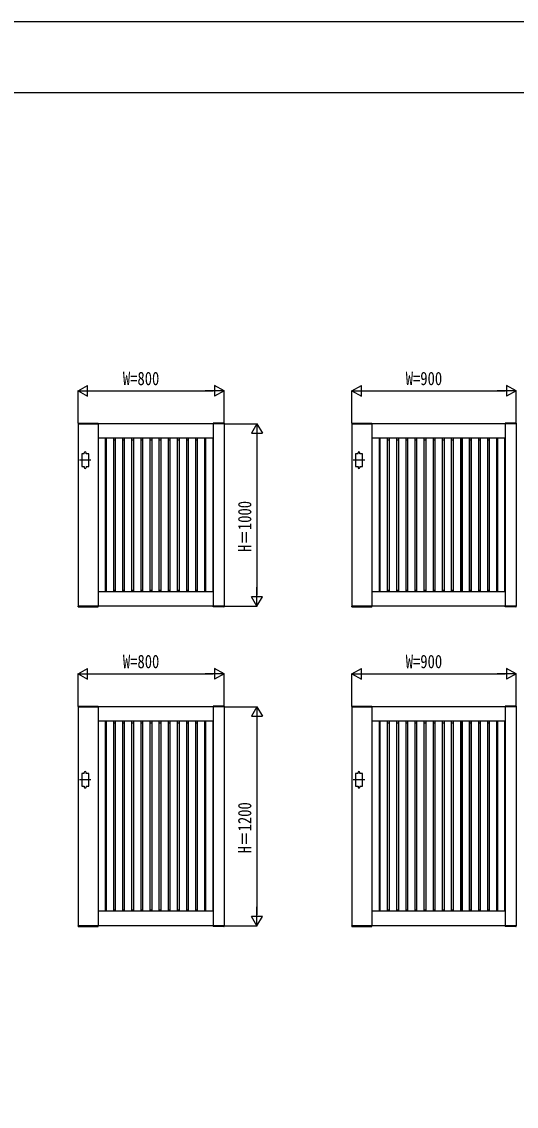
# Model space of a CAD drawing. Units: millimetres, scale not verified. Extents: x -8410 to 8410, y -5940 to 5940.
# Drawn here: x 574 to 3284, y 0 to 5940 of the extents above; entities that cross this region are included whole.
import ezdxf
from ezdxf.enums import TextEntityAlignment as Align

# ---------------------------------------------------------------- set-up
doc = ezdxf.new("R2010")
doc.units = ezdxf.units.MM
doc.header["$LTSCALE"] = 30
for name, color, linetype in [('0-2_YKK_A1', 4, 'Continuous'), ('0-3_YKK_D', 6, 'Continuous'), ('0-4_YKK_ZWAK', 7, 'Continuous')]:
    doc.layers.add(name, color=color, linetype=linetype)
doc.styles.add('ＭＳ ゴシック', font='')
doc.styles.get('ＭＳ ゴシック').set_extended_font_data('MS Gothic')

msp = doc.modelspace()

# ---------------------------------------------------------------- linework, layer by layer
at = {"layer": '0-2_YKK_A1'}
for p, q in [((882.56, 3740.97), (882.43, 3738.42)), ((882.43, 3738.42), (993.43, 3738.42)), ((882.93, 3738.42), (882.93, 2738.42)), ((1682.93, 3738.42), (882.93, 3738.42)), ((883.56, 3741.92), (992.29, 3741.92)), ((992.93, 3738.42), (992.93, 2738.42)), ((993.29, 3740.97), (993.43, 3738.42)), ((1622.56, 3740.97), (1622.43, 3738.42)), ((1683.43, 3738.42), (1622.43, 3738.42)), ((1622.93, 3738.42), (1622.93, 2738.42)), ((1682.29, 3741.92), (1623.56, 3741.92)), ((1682.93, 3738.42), (1682.93, 2738.42)), ((1683.29, 3740.97), (1683.43, 3738.42)), ((2382.56, 3740.97), (2382.43, 3738.42)), ((2382.43, 3738.42), (2493.43, 3738.42)), ((2382.93, 3738.42), (2382.93, 2738.42)), ((3282.93, 3738.42), (2382.93, 3738.42)), ((2383.56, 3741.92), (2492.29, 3741.92)), ((2492.93, 3738.42), (2492.93, 2738.42)), ((2493.29, 3740.97), (2493.43, 3738.42)), ((3222.56, 3740.97), (3222.43, 3738.42)), ((3283.43, 3738.42), (3222.43, 3738.42)), ((3222.93, 3738.42), (3222.93, 2738.42)), ((3282.29, 3741.92), (3223.56, 3741.92)), ((3282.93, 3738.42), (3282.93, 2738.42)), ((3283.29, 3740.97), (3283.43, 3738.42)), ((1622.93, 3658.42), (992.93, 3658.42)), ((992.93, 3649.32), (993.73, 3649.32)), ((993.73, 2818.42), (993.73, 3658.42)), ((1033.73, 2818.42), (1033.73, 3658.42)), ((1033.73, 3649.32), (1037.93, 3649.32)), ((1037.93, 2818.42), (1037.93, 3658.42)), ((1077.93, 2818.42), (1077.93, 3658.42)), ((1077.93, 3649.32), (1087.93, 3649.32)), ((1087.93, 2818.42), (1087.93, 3658.42)), ((1127.93, 2818.42), (1127.93, 3658.42)), ((1127.93, 3649.32), (1137.93, 3649.32)), ((1137.93, 2818.42), (1137.93, 3658.42)), ((1177.93, 2818.42), (1177.93, 3658.42)), ((1177.93, 3649.32), (1187.93, 3649.32)), ((1187.93, 2818.42), (1187.93, 3658.42)), ((1227.93, 2818.42), (1227.93, 3658.42)), ((1227.93, 3649.32), (1237.93, 3649.32)), ((1237.93, 2818.42), (1237.93, 3658.42)), ((1277.93, 2818.42), (1277.93, 3658.42)), ((1277.93, 3649.32), (1287.93, 3649.32)), ((1287.93, 2818.42), (1287.93, 3658.42)), ((1327.93, 2818.42), (1327.93, 3658.42)), ((1327.93, 3649.32), (1337.93, 3649.32)), ((1337.93, 2818.42), (1337.93, 3658.42)), ((1377.93, 2818.42), (1377.93, 3658.42)), ((1377.93, 3649.32), (1387.93, 3649.32)), ((1387.93, 2818.42), (1387.93, 3658.42)), ((1427.93, 2818.42), (1427.93, 3658.42)), ((1427.93, 3649.32), (1437.93, 3649.32)), ((1437.93, 2818.42), (1437.93, 3658.42)), ((1477.93, 2818.42), (1477.93, 3658.42)), ((1477.93, 3649.32), (1487.93, 3649.32)), ((1487.93, 2818.42), (1487.93, 3658.42)), ((1527.93, 2818.42), (1527.93, 3658.42)), ((1527.93, 3649.32), (1537.93, 3649.32)), ((1537.93, 2818.42), (1537.93, 3658.42)), ((1577.93, 2818.42), (1577.93, 3658.42)), ((1577.93, 3649.32), (1582.13, 3649.32)), ((1582.13, 2818.42), (1582.13, 3658.42)), ((1622.13, 2818.42), (1622.13, 3658.42)), ((1622.13, 3649.32), (1622.93, 3649.32)), ((3222.93, 3658.42), (2492.93, 3658.42)), ((2492.93, 3649.32), (2493.73, 3649.32)), ((2493.73, 2818.42), (2493.73, 3658.42)), ((2533.73, 2818.42), (2533.73, 3658.42)), ((2533.73, 3649.32), (2537.93, 3649.32)), ((2537.93, 2818.42), (2537.93, 3658.42)), ((2577.93, 2818.42), (2577.93, 3658.42)), ((2577.93, 3649.32), (2587.93, 3649.32)), ((2587.93, 3658.42), (2587.93, 2818.42)), ((2627.93, 3658.42), (2627.93, 2818.42)), ((2627.93, 3649.32), (2637.93, 3649.32)), ((2637.93, 3658.42), (2637.93, 2818.42)), ((2677.93, 3658.42), (2677.93, 2818.42)), ((2677.93, 3649.32), (2687.93, 3649.32)), ((2687.93, 3658.42), (2687.93, 2818.42)), ((2727.93, 3658.42), (2727.93, 2818.42)), ((2727.93, 3649.32), (2737.93, 3649.32)), ((2737.93, 3658.42), (2737.93, 2818.42)), ((2777.93, 3658.42), (2777.93, 2818.42)), ((2777.93, 3649.32), (2787.93, 3649.32)), ((2787.93, 3658.42), (2787.93, 2818.42)), ((2827.93, 3658.42), (2827.93, 2818.42)), ((2827.93, 3649.32), (2837.93, 3649.32)), ((2837.93, 3658.42), (2837.93, 2818.42)), ((2877.93, 3658.42), (2877.93, 2818.42)), ((2877.93, 3649.32), (2887.93, 3649.32)), ((2887.93, 3658.42), (2887.93, 2818.42)), ((2927.93, 3658.42), (2927.93, 2818.42)), ((2927.93, 3649.32), (2937.93, 3649.32)), ((2937.93, 3658.42), (2937.93, 2818.42)), ((2977.93, 3658.42), (2977.93, 2818.42)), ((2977.93, 3649.32), (2987.93, 3649.32)), ((2987.93, 3658.42), (2987.93, 2818.42)), ((2987.93, 2818.42), (2987.93, 3658.42)), ((3027.93, 3658.42), (3027.93, 2818.42)), ((3027.93, 2818.42), (3027.93, 3658.42)), ((3027.93, 3649.32), (3037.93, 3649.32)), ((3037.93, 2818.42), (3037.93, 3658.42)), ((3077.93, 2818.42), (3077.93, 3658.42)), ((3077.93, 3649.32), (3087.93, 3649.32)), ((3087.93, 2818.42), (3087.93, 3658.42)), ((3127.93, 2818.42), (3127.93, 3658.42)), ((3127.93, 3649.32), (3137.93, 3649.32)), ((3137.93, 2818.42), (3137.93, 3658.42)), ((3177.93, 2818.42), (3177.93, 3658.42)), ((3177.93, 3649.32), (3182.13, 3649.32)), ((3182.13, 2818.42), (3182.13, 3658.42)), ((3222.13, 2818.42), (3222.13, 3658.42)), ((3222.13, 3649.32), (3222.93, 3649.32)), ((916.93, 3573.42), (916.93, 3578.42)), ((926.93, 3573.42), (926.93, 3578.42)), ((2416.93, 3573.42), (2416.93, 3578.42)), ((2426.93, 3573.42), (2426.93, 3578.42)), ((953.43, 3538.42), (890.43, 3538.42)), ((2453.43, 3538.42), (2390.43, 3538.42)), ((916.93, 3503.42), (916.93, 3498.42)), ((926.93, 3503.42), (926.93, 3498.42)), ((2416.93, 3503.42), (2416.93, 3498.42)), ((2426.93, 3503.42), (2426.93, 3498.42)), ((992.93, 2826.92), (993.73, 2826.92)), ((1622.93, 2818.42), (992.93, 2818.42)), ((1033.73, 2826.92), (1037.93, 2826.92)), ((1077.93, 2826.92), (1087.93, 2826.92)), ((1127.93, 2826.92), (1137.93, 2826.92)), ((1177.93, 2826.92), (1187.93, 2826.92)), ((1227.93, 2826.92), (1237.93, 2826.92)), ((1277.93, 2826.92), (1287.93, 2826.92)), ((1327.93, 2826.92), (1337.93, 2826.92)), ((1377.93, 2826.92), (1387.93, 2826.92)), ((1427.93, 2826.92), (1437.93, 2826.92)), ((1477.93, 2826.92), (1487.93, 2826.92)), ((1527.93, 2826.92), (1537.93, 2826.92)), ((1577.93, 2826.92), (1582.13, 2826.92)), ((1622.13, 2826.92), (1622.93, 2826.92)), ((2492.93, 2826.92), (2493.73, 2826.92)), ((3222.93, 2818.42), (2492.93, 2818.42)), ((2533.73, 2826.92), (2537.93, 2826.92)), ((2577.93, 2826.92), (2587.93, 2826.92)), ((2627.93, 2826.92), (2637.93, 2826.92)), ((2677.93, 2826.92), (2687.93, 2826.92)), ((2727.93, 2826.92), (2737.93, 2826.92)), ((2777.93, 2826.92), (2787.93, 2826.92)), ((2827.93, 2826.92), (2837.93, 2826.92)), ((2877.93, 2826.92), (2887.93, 2826.92)), ((2927.93, 2826.92), (2937.93, 2826.92)), ((2977.93, 2826.92), (2987.93, 2826.92)), ((3027.93, 2826.92), (3037.93, 2826.92)), ((3077.93, 2826.92), (3087.93, 2826.92)), ((3127.93, 2826.92), (3137.93, 2826.92)), ((3177.93, 2826.92), (3182.13, 2826.92)), ((3222.13, 2826.92), (3222.93, 2826.92)), ((882.43, 2738.42), (993.43, 2738.42)), ((882.56, 2735.87), (882.43, 2738.42)), ((1682.93, 2738.42), (882.93, 2738.42)), ((883.56, 2734.92), (992.29, 2734.92)), ((993.29, 2735.87), (993.43, 2738.42)), ((1683.43, 2738.42), (1622.43, 2738.42)), ((1622.56, 2735.87), (1622.43, 2738.42)), ((1682.29, 2734.92), (1623.56, 2734.92)), ((1683.29, 2735.87), (1683.43, 2738.42)), ((2382.43, 2738.42), (2493.43, 2738.42)), ((2382.56, 2735.87), (2382.43, 2738.42)), ((3282.93, 2738.42), (2382.93, 2738.42)), ((2383.56, 2734.92), (2492.29, 2734.92)), ((2493.29, 2735.87), (2493.43, 2738.42)), ((3283.43, 2738.42), (3222.43, 2738.42)), ((3222.56, 2735.87), (3222.43, 2738.42)), ((3282.29, 2734.92), (3223.56, 2734.92)), ((3283.29, 2735.87), (3283.43, 2738.42)), ((882.56, 2190.97), (882.43, 2188.42)), ((882.43, 2188.42), (993.43, 2188.42)), ((882.93, 2188.42), (882.93, 988.42)), ((1682.93, 2188.42), (882.93, 2188.42)), ((883.56, 2191.92), (992.29, 2191.92)), ((992.93, 2188.42), (992.93, 988.42)), ((993.29, 2190.97), (993.43, 2188.42)), ((1622.56, 2190.97), (1622.43, 2188.42)), ((1683.43, 2188.42), (1622.43, 2188.42)), ((1622.93, 2188.42), (1622.93, 988.42)), ((1682.29, 2191.92), (1623.56, 2191.92)), ((1682.93, 2188.42), (1682.93, 988.42)), ((1683.29, 2190.97), (1683.43, 2188.42)), ((2382.56, 2190.97), (2382.43, 2188.42)), ((2382.43, 2188.42), (2493.43, 2188.42)), ((2382.93, 2188.42), (2382.93, 988.42)), ((3282.93, 2188.42), (2382.93, 2188.42)), ((2383.56, 2191.92), (2492.29, 2191.92)), ((2492.93, 2188.42), (2492.93, 988.42)), ((2493.29, 2190.97), (2493.43, 2188.42)), ((3222.56, 2190.97), (3222.43, 2188.42)), ((3283.43, 2188.42), (3222.43, 2188.42)), ((3222.93, 2188.42), (3222.93, 988.42)), ((3282.29, 2191.92), (3223.56, 2191.92)), ((3282.93, 2188.42), (3282.93, 988.42)), ((3283.29, 2190.97), (3283.43, 2188.42)), ((1622.93, 2108.42), (992.93, 2108.42)), ((992.93, 2099.32), (993.73, 2099.32)), ((993.73, 1068.42), (993.73, 2108.42)), ((1033.73, 1068.42), (1033.73, 2108.42)), ((1033.73, 2099.32), (1037.93, 2099.32)), ((1037.93, 1068.42), (1037.93, 2108.42)), ((1077.93, 1068.42), (1077.93, 2108.42)), ((1077.93, 2099.32), (1087.93, 2099.32)), ((1087.93, 1068.42), (1087.93, 2108.42)), ((1127.93, 1068.42), (1127.93, 2108.42)), ((1127.93, 2099.32), (1137.93, 2099.32)), ((1137.93, 1068.42), (1137.93, 2108.42)), ((1177.93, 1068.42), (1177.93, 2108.42)), ((1177.93, 2099.32), (1187.93, 2099.32)), ((1187.93, 1068.42), (1187.93, 2108.42)), ((1227.93, 1068.42), (1227.93, 2108.42)), ((1227.93, 2099.32), (1237.93, 2099.32)), ((1237.93, 1068.42), (1237.93, 2108.42)), ((1277.93, 1068.42), (1277.93, 2108.42)), ((1277.93, 2099.32), (1287.93, 2099.32)), ((1287.93, 1068.42), (1287.93, 2108.42)), ((1327.93, 1068.42), (1327.93, 2108.42)), ((1327.93, 2099.32), (1337.93, 2099.32)), ((1337.93, 1068.42), (1337.93, 2108.42)), ((1377.93, 1068.42), (1377.93, 2108.42)), ((1377.93, 2099.32), (1387.93, 2099.32)), ((1387.93, 1068.42), (1387.93, 2108.42)), ((1427.93, 1068.42), (1427.93, 2108.42)), ((1427.93, 2099.32), (1437.93, 2099.32)), ((1437.93, 1068.42), (1437.93, 2108.42)), ((1477.93, 1068.42), (1477.93, 2108.42)), ((1477.93, 2099.32), (1487.93, 2099.32)), ((1487.93, 1068.42), (1487.93, 2108.42)), ((1527.93, 1068.42), (1527.93, 2108.42)), ((1527.93, 2099.32), (1537.93, 2099.32)), ((1537.93, 1068.42), (1537.93, 2108.42)), ((1577.93, 1068.42), (1577.93, 2108.42)), ((1577.93, 2099.32), (1582.13, 2099.32)), ((1582.13, 1068.42), (1582.13, 2108.42)), ((1622.13, 1068.42), (1622.13, 2108.42)), ((1622.13, 2099.32), (1622.93, 2099.32)), ((3222.93, 2108.42), (2492.93, 2108.42)), ((2492.93, 2099.32), (2493.73, 2099.32)), ((2493.73, 1068.42), (2493.73, 2108.42)), ((2533.73, 1068.42), (2533.73, 2108.42)), ((2533.73, 2099.32), (2537.93, 2099.32)), ((2537.93, 1068.42), (2537.93, 2108.42)), ((2577.93, 1068.42), (2577.93, 2108.42)), ((2577.93, 2099.32), (2587.93, 2099.32)), ((2587.93, 2108.42), (2587.93, 1068.42)), ((2627.93, 2108.42), (2627.93, 1068.42)), ((2627.93, 2099.32), (2637.93, 2099.32)), ((2637.93, 2108.42), (2637.93, 1068.42)), ((2677.93, 2108.42), (2677.93, 1068.42)), ((2677.93, 2099.32), (2687.93, 2099.32)), ((2687.93, 2108.42), (2687.93, 1068.42)), ((2727.93, 2108.42), (2727.93, 1068.42)), ((2727.93, 2099.32), (2737.93, 2099.32)), ((2737.93, 2108.42), (2737.93, 1068.42)), ((2777.93, 2108.42), (2777.93, 1068.42)), ((2777.93, 2099.32), (2787.93, 2099.32)), ((2787.93, 2108.42), (2787.93, 1068.42)), ((2827.93, 2108.42), (2827.93, 1068.42)), ((2827.93, 2099.32), (2837.93, 2099.32)), ((2837.93, 2108.42), (2837.93, 1068.42)), ((2877.93, 2108.42), (2877.93, 1068.42)), ((2877.93, 2099.32), (2887.93, 2099.32)), ((2887.93, 2108.42), (2887.93, 1068.42)), ((2927.93, 2108.42), (2927.93, 1068.42)), ((2927.93, 2099.32), (2937.93, 2099.32)), ((2937.93, 2108.42), (2937.93, 1068.42)), ((2977.93, 2108.42), (2977.93, 1068.42)), ((2977.93, 2099.32), (2987.93, 2099.32)), ((2987.93, 2108.42), (2987.93, 1068.42)), ((2987.93, 1068.42), (2987.93, 2108.42)), ((3027.93, 2108.42), (3027.93, 1068.42)), ((3027.93, 1068.42), (3027.93, 2108.42)), ((3027.93, 2099.32), (3037.93, 2099.32)), ((3037.93, 1068.42), (3037.93, 2108.42)), ((3077.93, 1068.42), (3077.93, 2108.42)), ((3077.93, 2099.32), (3087.93, 2099.32)), ((3087.93, 1068.42), (3087.93, 2108.42)), ((3127.93, 1068.42), (3127.93, 2108.42)), ((3127.93, 2099.32), (3137.93, 2099.32)), ((3137.93, 1068.42), (3137.93, 2108.42)), ((3177.93, 1068.42), (3177.93, 2108.42)), ((3177.93, 2099.32), (3182.13, 2099.32)), ((3182.13, 1068.42), (3182.13, 2108.42)), ((3222.13, 1068.42), (3222.13, 2108.42)), ((3222.13, 2099.32), (3222.93, 2099.32)), ((953.43, 1788.42), (890.43, 1788.42)), ((916.93, 1823.42), (916.93, 1828.42)), ((926.93, 1823.42), (926.93, 1828.42)), ((2453.43, 1788.42), (2390.43, 1788.42)), ((2416.93, 1823.42), (2416.93, 1828.42)), ((2426.93, 1823.42), (2426.93, 1828.42)), ((916.93, 1753.42), (916.93, 1748.42)), ((926.93, 1753.42), (926.93, 1748.42)), ((2416.93, 1753.42), (2416.93, 1748.42)), ((2426.93, 1753.42), (2426.93, 1748.42)), ((992.93, 1076.92), (993.73, 1076.92)), ((1033.73, 1076.92), (1037.93, 1076.92)), ((1077.93, 1076.92), (1087.93, 1076.92)), ((1127.93, 1076.92), (1137.93, 1076.92)), ((1177.93, 1076.92), (1187.93, 1076.92)), ((1227.93, 1076.92), (1237.93, 1076.92)), ((1277.93, 1076.92), (1287.93, 1076.92)), ((1327.93, 1076.92), (1337.93, 1076.92)), ((1377.93, 1076.92), (1387.93, 1076.92)), ((1427.93, 1076.92), (1437.93, 1076.92)), ((1477.93, 1076.92), (1487.93, 1076.92)), ((1527.93, 1076.92), (1537.93, 1076.92)), ((1577.93, 1076.92), (1582.13, 1076.92)), ((1622.13, 1076.92), (1622.93, 1076.92)), ((2492.93, 1076.92), (2493.73, 1076.92)), ((2533.73, 1076.92), (2537.93, 1076.92)), ((2577.93, 1076.92), (2587.93, 1076.92)), ((2627.93, 1076.92), (2637.93, 1076.92)), ((2677.93, 1076.92), (2687.93, 1076.92)), ((2727.93, 1076.92), (2737.93, 1076.92)), ((2777.93, 1076.92), (2787.93, 1076.92)), ((2827.93, 1076.92), (2837.93, 1076.92)), ((2877.93, 1076.92), (2887.93, 1076.92)), ((2927.93, 1076.92), (2937.93, 1076.92)), ((2977.93, 1076.92), (2987.93, 1076.92)), ((3027.93, 1076.92), (3037.93, 1076.92)), ((3077.93, 1076.92), (3087.93, 1076.92)), ((3127.93, 1076.92), (3137.93, 1076.92)), ((3177.93, 1076.92), (3182.13, 1076.92)), ((3222.13, 1076.92), (3222.93, 1076.92)), ((1622.93, 1068.42), (992.93, 1068.42)), ((3222.93, 1068.42), (2492.93, 1068.42)), ((882.43, 988.42), (993.43, 988.42)), ((882.56, 985.87), (882.43, 988.42)), ((1682.93, 988.42), (882.93, 988.42)), ((883.56, 984.92), (992.29, 984.92)), ((993.29, 985.87), (993.43, 988.42)), ((1683.43, 988.42), (1622.43, 988.42)), ((1622.56, 985.87), (1622.43, 988.42)), ((1682.29, 984.92), (1623.56, 984.92)), ((1683.29, 985.87), (1683.43, 988.42)), ((2382.43, 988.42), (2493.43, 988.42)), ((2382.56, 985.87), (2382.43, 988.42)), ((3282.93, 988.42), (2382.93, 988.42)), ((2383.56, 984.92), (2492.29, 984.92)), ((2493.29, 985.87), (2493.43, 988.42)), ((3283.43, 988.42), (3222.43, 988.42)), ((3222.56, 985.87), (3222.43, 988.42)), ((3282.29, 984.92), (3223.56, 984.92)), ((3283.29, 985.87), (3283.43, 988.42))]:
    msp.add_line(p, q, dxfattribs=at)
for points in [[(916.93, 3573.42), (902.93, 3573.42), (902.93, 3503.42), (916.93, 3503.42)], [(926.93, 3503.42), (940.93, 3503.42), (940.93, 3573.42), (926.93, 3573.42)], [(2416.93, 3573.42), (2402.93, 3573.42), (2402.93, 3503.42), (2416.93, 3503.42)], [(2426.93, 3503.42), (2440.93, 3503.42), (2440.93, 3573.42), (2426.93, 3573.42)], [(916.93, 1823.42), (902.93, 1823.42), (902.93, 1753.42), (916.93, 1753.42)], [(926.93, 1753.42), (940.93, 1753.42), (940.93, 1823.42), (926.93, 1823.42)], [(2416.93, 1823.42), (2402.93, 1823.42), (2402.93, 1753.42), (2416.93, 1753.42)], [(2426.93, 1753.42), (2440.93, 1753.42), (2440.93, 1823.42), (2426.93, 1823.42)]]:
    msp.add_lwpolyline(points, dxfattribs=at)
for centre, radius, start, end in [((883.56, 3740.92), 1, 90, 177), ((992.29, 3740.92), 1, 3, 90), ((1623.56, 3740.92), 1, 90, 177), ((1682.29, 3740.92), 1, 3, 90), ((2383.56, 3740.92), 1, 90, 177), ((2492.29, 3740.92), 1, 3, 90), ((3223.56, 3740.92), 1, 90, 177), ((3282.29, 3740.92), 1, 3, 90), ((921.93, 3578.42), 5, 0, 180), ((2421.93, 3578.42), 5, 0, 180), ((921.93, 3498.42), 5, 180, 0), ((2421.93, 3498.42), 5, 180, 0), ((883.56, 2735.92), 1, 183, 270), ((992.29, 2735.92), 1, 270, 357), ((1623.56, 2735.92), 1, 183, 270), ((1682.29, 2735.92), 1, 270, 357), ((2383.56, 2735.92), 1, 183, 270), ((2492.29, 2735.92), 1, 270, 357), ((3223.56, 2735.92), 1, 183, 270), ((3282.29, 2735.92), 1, 270, 357), ((883.56, 2190.92), 1, 90, 177), ((992.29, 2190.92), 1, 3, 90), ((1623.56, 2190.92), 1, 90, 177), ((1682.29, 2190.92), 1, 3, 90), ((2383.56, 2190.92), 1, 90, 177), ((2492.29, 2190.92), 1, 3, 90), ((3223.56, 2190.92), 1, 90, 177), ((3282.29, 2190.92), 1, 3, 90), ((921.93, 1828.42), 5, 0, 180), ((2421.93, 1828.42), 5, 0, 180), ((921.93, 1748.42), 5, 180, 0), ((2421.93, 1748.42), 5, 180, 0), ((883.56, 985.92), 1, 183, 270), ((992.29, 985.92), 1, 270, 357), ((1623.56, 985.92), 1, 183, 270), ((1682.29, 985.92), 1, 270, 357), ((2383.56, 985.92), 1, 183, 270), ((2492.29, 985.92), 1, 270, 357), ((3223.56, 985.92), 1, 183, 270), ((3282.29, 985.92), 1, 270, 357)]:
    msp.add_arc(centre, radius, start, end, dxfattribs=at)
at = {"layer": '0-3_YKK_D'}
for p, q in [((882.93, 3918.42), (934.89, 3948.42)), ((934.89, 3888.42), (934.89, 3948.42)), ((1682.93, 3918.42), (1630.96, 3948.42)), ((1630.96, 3948.42), (1630.96, 3888.42)), ((2382.93, 3918.42), (2434.89, 3948.42)), ((2434.89, 3888.42), (2434.89, 3948.42)), ((3282.93, 3918.42), (3230.96, 3948.42)), ((3230.96, 3948.42), (3230.96, 3888.42)), ((882.93, 3740.42), (882.93, 3919.42)), ((882.93, 3918.42), (934.89, 3888.42)), ((882.93, 3918.42), (986.85, 3918.42)), ((942.93, 3918.42), (1622.93, 3918.42)), ((1682.93, 3918.42), (1579, 3918.42)), ((1682.93, 3918.42), (1630.96, 3888.42)), ((1682.93, 3740.42), (1682.93, 3919.42)), ((2382.93, 3740.42), (2382.93, 3919.42)), ((2382.93, 3918.42), (2434.89, 3888.42)), ((2382.93, 3918.42), (2486.85, 3918.42)), ((2442.93, 3918.42), (3222.93, 3918.42)), ((3282.93, 3918.42), (3179, 3918.42)), ((3282.93, 3918.42), (3230.96, 3888.42)), ((3282.93, 3740.42), (3282.93, 3919.42)), ((1684.93, 3738.42), (1863.93, 3738.42)), ((1862.93, 3738.42), (1832.93, 3686.46)), ((1832.93, 3686.46), (1892.93, 3686.46)), ((1862.93, 3738.42), (1892.93, 3686.46)), ((1862.93, 3738.42), (1862.93, 3634.5)), ((1862.93, 3678.42), (1862.93, 2798.42)), ((1862.93, 2738.42), (1862.93, 2842.34)), ((1684.93, 2738.42), (1863.93, 2738.42)), ((1862.93, 2738.42), (1832.93, 2790.38)), ((1892.93, 2790.38), (1832.93, 2790.38)), ((1862.93, 2738.42), (1892.93, 2790.38)), ((882.93, 2368.42), (934.89, 2398.42)), ((934.89, 2338.42), (934.89, 2398.42)), ((1682.93, 2368.42), (1630.96, 2398.42)), ((1630.96, 2398.42), (1630.96, 2338.42)), ((2382.93, 2368.42), (2434.89, 2398.42)), ((2434.89, 2338.42), (2434.89, 2398.42)), ((3282.93, 2368.42), (3230.96, 2398.42)), ((3230.96, 2398.42), (3230.96, 2338.42)), ((882.93, 2190.42), (882.93, 2369.42)), ((882.93, 2368.42), (934.89, 2338.42)), ((882.93, 2368.42), (986.85, 2368.42)), ((942.93, 2368.42), (1622.93, 2368.42)), ((1682.93, 2368.42), (1579, 2368.42)), ((1682.93, 2368.42), (1630.96, 2338.42)), ((1682.93, 2190.42), (1682.93, 2369.42)), ((2382.93, 2190.42), (2382.93, 2369.42)), ((2382.93, 2368.42), (2434.89, 2338.42)), ((2382.93, 2368.42), (2486.85, 2368.42)), ((2442.93, 2368.42), (3222.93, 2368.42)), ((3282.93, 2368.42), (3179, 2368.42)), ((3282.93, 2368.42), (3230.96, 2338.42)), ((3282.93, 2190.42), (3282.93, 2369.42)), ((1684.93, 2188.42), (1863.93, 2188.42)), ((1862.93, 2188.42), (1832.93, 2136.46)), ((1862.93, 2188.42), (1892.93, 2136.46)), ((1862.93, 2188.42), (1862.93, 2084.5)), ((1832.93, 2136.46), (1892.93, 2136.46)), ((1862.93, 2128.42), (1862.93, 1048.42)), ((1862.93, 988.42), (1862.93, 1092.34)), ((1862.93, 988.42), (1832.93, 1040.38)), ((1892.93, 1040.38), (1832.93, 1040.38)), ((1862.93, 988.42), (1892.93, 1040.38)), ((1684.93, 988.42), (1863.93, 988.42))]:
    msp.add_line(p, q, dxfattribs=at)
at = {"layer": '0-4_YKK_ZWAK'}
msp.add_line((7790.04, 5550), (-7809.96, 5550), dxfattribs=at)
msp.add_lwpolyline([(-8410, -5940), (8410, -5940), (8410, 5940), (-8410, 5940)], close=True, dxfattribs=at)

# ---------------------------------------------------------------- texts
at = {"layer": '0-3_YKK_D', "style": 'ＭＳ ゴシック', "width": 0.8}
for s, p in [('W=800', (1128.26, 3927.42)), ('W=900', (2678.26, 3927.42)), ('W=800', (1128.26, 2377.42)), ('W=900', (2678.26, 2377.42))]:
    msp.add_text(s, height=73.31, dxfattribs=at).set_placement(p, align=Align.BOTTOM_LEFT)
for s, p in [('H＝1000', (1853.93, 3035.76)), ('H＝1200', (1853.93, 1385.76))]:
    msp.add_text(s, height=73.31, rotation=90, dxfattribs=at).set_placement(p, align=Align.BOTTOM_LEFT)

doc.saveas('drawing.dxf')
